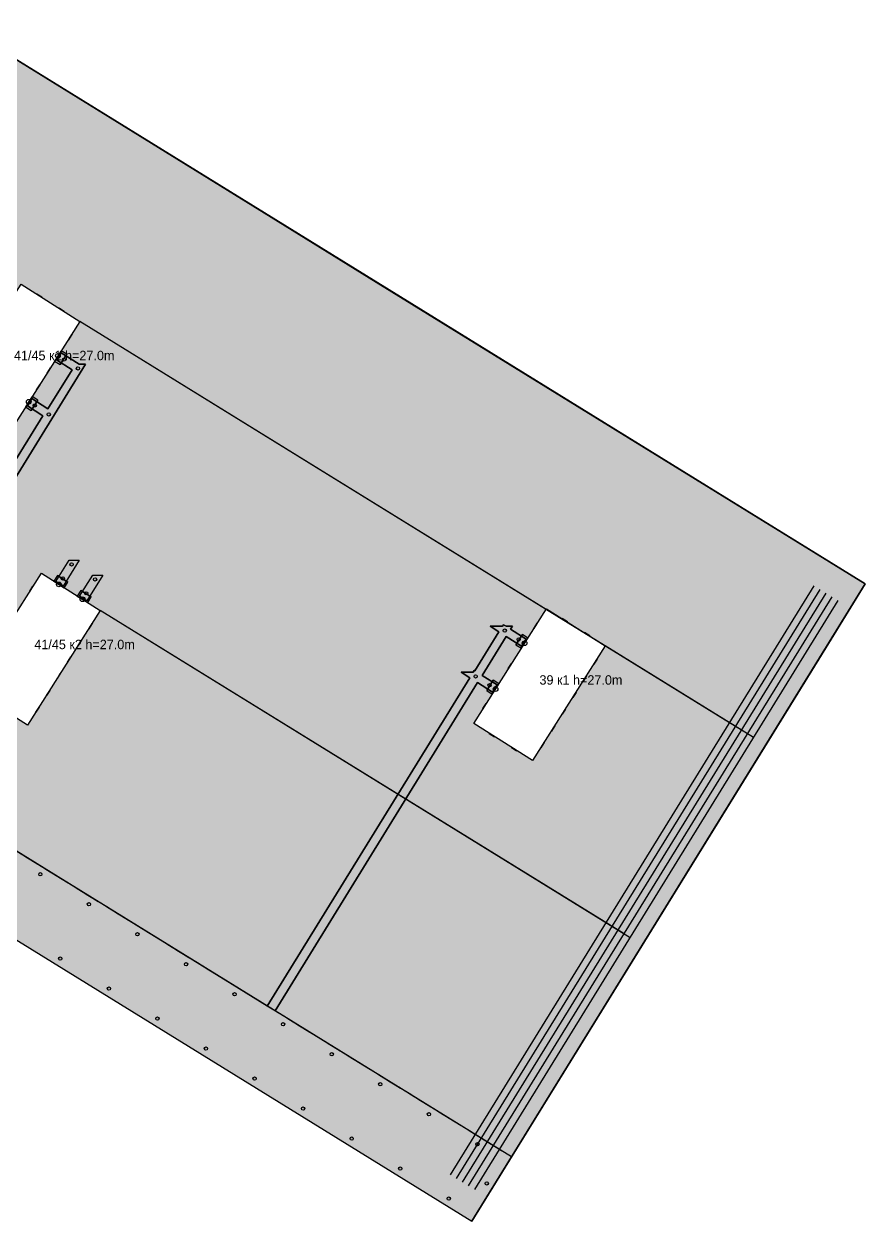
# Model space of a CAD drawing. Header units: metres. Extents: x 10 to 286, y 10 to 264.
# Drawn here: x 107.4 to 285.9, y 10 to 264 of the extents above; entities that cross this region are included whole.
import ezdxf

# ---------------------------------------------------------------- set-up
doc = ezdxf.new("R2010")
doc.units = ezdxf.units.M
for name, color, linetype in [('BUILDINGS_FOOTPRINT', 1, 'Continuous'), ('CANOPIES', 132, 'Continuous'), ('GAS_PIPE', 2, 'Continuous'), ('GRASS', 84, 'Continuous'), ('HEATING_T1', 1, 'Continuous'), ('LABELS', 7, 'Continuous'), ('LAMPS', 2, 'Continuous'), ('PARKING', 253, 'Continuous'), ('PARKING_MARKINGS', 7, 'Continuous'), ('PATHS', 9, 'Continuous'), ('POWER_CABLE', 253, 'Continuous'), ('SEWER_K1', 30, 'Continuous'), ('TERRITORY_BOUNDARY', 8, 'Continuous'), ('WATER_SUPPLY_B1', 5, 'Continuous'), ('WINDOWS', 150, 'Continuous')]:
    doc.layers.add(name, color=color, linetype=linetype)

msp = doc.modelspace()

# ---------------------------------------------------------------- hatches: boundary and pattern name
at = {"layer": 'GRASS'}
h = msp.add_hatch(color=84, dxfattribs=at)
h.paths.add_polyline_path([(278.12, 132.56), (202.46, 10), (210.86, 23.61), (160.69, 54.59), (203.68, 124.23), (206.84, 122.23), (207.8, 123.75), (204.63, 125.77), (209.73, 134.04), (213.01, 131.95), (213.98, 133.47), (210.68, 135.57), (211.06, 136.19), (209.71, 136.19), (209.16, 136.53), (208.94, 136.19), (206.35, 136.19), (208.21, 135), (203.11, 126.73), (202.98, 126.81), (202.77, 126.46), (200.17, 126.46), (202.03, 125.28), (159.03, 55.61), (92.89, 96.44), (105.41, 116.72), (103.89, 117.69), (91.36, 97.39), (87.87, 99.54), (100.42, 119.88), (98.89, 120.84), (86.33, 100.49), (70.24, 110.42), (120.46, 191.78), (119.11, 191.78), (115.28, 194.21), (114.32, 192.69), (117.62, 190.59), (112.51, 182.32), (109.1, 184.48), (108.14, 182.96), (111.44, 180.87), (68.59, 111.45), (44.64, 126.23), (44.64, 126.23), (18.4, 142.43), (30.9, 162.66), (30.9, 162.66), (93.44, 263.98), (159.87, 222.98), (159.87, 222.98), (182.17, 209.21), (285.9, 145.17), (278.12, 132.56), (278.12, 132.56)])
h.paths.add_polyline_path([(218.3, 139.9), (202.86, 115.59), (215.33, 107.7), (230.77, 132.01), (218.3, 139.9)], flags=16)
h.paths.add_polyline_path([(111.11, 147.43), (95.66, 123.12), (108.14, 115.23), (123.58, 139.55), (111.11, 147.43)], flags=16)
h.paths.add_polyline_path([(120.75, 141.58), (124.12, 147.04), (122.02, 147.04), (119.19, 142.57), (120.75, 141.58)], flags=16)
h.paths.add_polyline_path([(115.76, 144.73), (119.13, 150.2), (117.02, 150.2), (114.2, 145.72), (115.76, 144.73)], flags=16)
h.paths.add_polyline_path([(119.26, 200.85), (106.79, 208.74), (91.34, 184.43), (103.82, 176.54), (119.26, 200.85)], flags=16)
at = {"layer": 'PARKING'}
msp.add_hatch(color=253, dxfattribs=at).paths.add_polyline_path([(10, 128.81), (202.46, 10), (210.86, 23.61), (18.4, 142.43), (10, 128.81)])
at = {"layer": 'PATHS'}
for points in [[(111.44, 180.87), (108.14, 182.96), (109.1, 184.48), (112.51, 182.32), (117.62, 190.59), (114.32, 192.69), (115.28, 194.21), (119.11, 191.78), (120.46, 191.78), (70.24, 110.42), (70.12, 110.5), (70.12, 110.5), (68.59, 111.45), (111.44, 180.87)], [(114.2, 145.72), (117.02, 150.2), (119.13, 150.2), (115.76, 144.73), (114.2, 145.72)], [(119.19, 142.57), (122.02, 147.04), (124.12, 147.04), (120.75, 141.58), (119.19, 142.57)], [(208.21, 135), (206.35, 136.19), (208.94, 136.19), (209.16, 136.53), (209.71, 136.19), (211.06, 136.19), (210.68, 135.57), (213.98, 133.47), (213.01, 131.95), (209.73, 134.04), (204.63, 125.77), (207.8, 123.75), (206.84, 122.23), (203.68, 124.23), (160.69, 54.59), (160.56, 54.67), (160.56, 54.67), (159.03, 55.61), (202.03, 125.28), (200.17, 126.46), (202.77, 126.46), (202.98, 126.81), (203.11, 126.73), (208.21, 135)]]:
    msp.add_hatch(color=9, dxfattribs=at).paths.add_polyline_path(points)

# ---------------------------------------------------------------- linework, layer by layer
at = {"layer": 'BUILDINGS_FOOTPRINT'}
for points in [[(91.34, 184.43), (106.79, 208.74), (119.26, 200.85), (103.82, 176.54), (91.34, 184.43)], [(95.66, 123.12), (111.11, 147.43), (123.58, 139.55), (108.14, 115.23), (95.66, 123.12)], [(202.86, 115.59), (218.3, 139.9), (230.77, 132.01), (215.33, 107.7), (202.86, 115.59)]]:
    msp.add_lwpolyline(points, close=True, dxfattribs=at)
at = {"layer": 'CANOPIES'}
for centre in [(114.63, 193.56, 0.05), (108.45, 183.83, 0.05), (114.85, 145.07, 0.05), (119.84, 141.92, 0.05), (213.66, 132.6, 0.05), (207.49, 122.88, 0.05)]:
    msp.add_circle(centre, 0.5, dxfattribs=at)
for points in [[(115.33, 194.66, 2.7), (113.93, 192.46, 2.7), (115.11, 191.71, 2.7), (116.51, 193.91, 2.7)], [(115.11, 191.71, 2.7), (116.51, 193.91, 2.7), (116.51, 193.91, 2.45), (115.11, 191.71, 2.45)], [(109.15, 184.93, 2.7), (107.76, 182.73, 2.7), (108.94, 181.98, 2.7), (110.33, 184.18, 2.7)], [(108.94, 181.98, 2.7), (110.33, 184.18, 2.7), (110.33, 184.18, 2.45), (108.94, 181.98, 2.45)], [(113.75, 145.76, 2.7), (115.95, 144.37, 2.7), (116.7, 145.56, 2.7), (114.5, 146.95, 2.7)], [(116.7, 145.56, 2.7), (114.5, 146.95, 2.7), (114.5, 146.95, 2.45), (116.7, 145.56, 2.45)], [(118.74, 142.61, 2.7), (120.94, 141.22, 2.7), (121.69, 142.41, 2.7), (119.49, 143.79, 2.7)], [(121.69, 142.41, 2.7), (119.49, 143.79, 2.7), (119.49, 143.79, 2.45), (121.69, 142.41, 2.45)], [(212.97, 131.51, 2.7), (214.36, 133.7, 2.7), (213.18, 134.45, 2.7), (211.79, 132.26, 2.7)], [(213.18, 134.45, 2.7), (211.79, 132.26, 2.7), (211.79, 132.26, 2.45), (213.18, 134.45, 2.45)], [(206.79, 121.78, 2.7), (208.18, 123.98, 2.7), (207, 124.73, 2.7), (205.61, 122.54, 2.7)], [(207, 124.73, 2.7), (205.61, 122.54, 2.7), (205.61, 122.54, 2.45), (207, 124.73, 2.45)]]:
    msp.add_3dface(points, dxfattribs=at)
at = {"layer": 'GAS_PIPE', "color": 2}
msp.add_line((197.95, 19.83, 0.6), (275.09, 144.79, 0.6), dxfattribs=at)
for points in [[(257.15, 115.73, 0.6), (119.26, 200.85, 0.6), (119.26, 200.85, 26)], [(230.94, 73.28, 0.6), (123.58, 139.55, 0.6), (123.58, 139.55, 26)], [(257.15, 115.73, 0.6), (230.77, 132.01, 0.6), (230.77, 132.01, 26)]]:
    msp.add_polyline3d(points, dxfattribs=at)
at = {"layer": 'GRASS'}
for points in [[(93.44, 263.98), (159.87, 222.98), (159.87, 222.98), (182.17, 209.21), (285.9, 145.17), (278.12, 132.56), (278.12, 132.56), (278.12, 132.56), (202.46, 10), (210.86, 23.61), (160.69, 54.59), (203.68, 124.23), (206.84, 122.23), (207.8, 123.75), (204.63, 125.77), (209.73, 134.04), (213.01, 131.95), (213.98, 133.47), (210.68, 135.57), (211.06, 136.19), (209.71, 136.19), (209.16, 136.53), (208.94, 136.19), (206.35, 136.19), (208.21, 135), (203.11, 126.73), (202.98, 126.81), (202.77, 126.46), (200.17, 126.46), (202.03, 125.28), (159.03, 55.61), (92.89, 96.44)], [(70.24, 110.42), (120.46, 191.78), (119.11, 191.78), (115.28, 194.21), (114.32, 192.69), (117.62, 190.59), (112.51, 182.32), (109.1, 184.48), (108.14, 182.96), (111.44, 180.87), (68.59, 111.45)]]:
    msp.add_lwpolyline(points, dxfattribs=at)
at = {"layer": 'HEATING_T1', "color": 1}
msp.add_line((200.5, 18.26, -1.3), (277.65, 143.22, -1.3), dxfattribs=at)
for points in [[(259.7, 114.15, -1.3), (119.26, 200.85, -1.3), (119.26, 200.85, -0.3)], [(233.5, 71.7, -1.3), (123.58, 139.55, -1.3), (123.58, 139.55, -0.3)], [(259.71, 114.15, -1.3), (230.77, 132.01, -1.3), (230.77, 132.01, -0.3)]]:
    msp.add_polyline3d(points, dxfattribs=at)
at = {"layer": 'LAMPS'}
for p, q in [((115.9, 192.75), (115.9, 192.75, 4)), ((118.85, 190.88), (118.85, 190.88, 4)), ((109.72, 183.03), (109.72, 183.03, 4)), ((112.67, 181.15), (112.67, 181.15, 4)), ((117.52, 149.3), (117.52, 149.3, 4)), ((115.65, 146.34), (115.65, 146.34, 4)), ((122.51, 146.14), (122.51, 146.14, 4)), ((120.64, 143.18), (120.64, 143.18, 4)), ((209.44, 135.29), (209.44, 135.29, 4)), ((212.4, 133.41), (212.4, 133.41, 4)), ((203.27, 125.56), (203.27, 125.56, 4)), ((206.22, 123.69), (206.22, 123.69, 4)), ((110.89, 83.57), (110.89, 83.57, 4)), ((121.2, 77.21), (121.2, 77.21, 4)), ((131.5, 70.84), (131.5, 70.84, 4)), ((115.12, 65.68), (115.12, 65.68, 4)), ((141.81, 64.48), (141.81, 64.48, 4)), ((125.43, 59.31), (125.43, 59.31, 4)), ((152.12, 58.12), (152.12, 58.12, 4)), ((135.74, 52.95), (135.74, 52.95, 4)), ((162.42, 51.76), (162.42, 51.76, 4)), ((146.04, 46.59), (146.04, 46.59, 4)), ((172.73, 45.39), (172.73, 45.39, 4)), ((156.35, 40.23), (156.35, 40.23, 4)), ((183.03, 39.03), (183.03, 39.03, 4)), ((166.66, 33.87), (166.66, 33.87, 4)), ((193.34, 32.67), (193.34, 32.67, 4)), ((176.96, 27.5), (176.96, 27.5, 4)), ((203.65, 26.31), (203.65, 26.31, 4)), ((187.27, 21.14), (187.27, 21.14, 4)), ((205.62, 17.97), (205.62, 17.97, 4)), ((197.57, 14.78), (197.57, 14.78, 4))]:
    msp.add_line(p, q, dxfattribs=at)
for centre in [(115.9, 192.75, 4), (118.85, 190.88, 4), (109.72, 183.03, 4), (112.67, 181.15, 4), (117.52, 149.3, 4), (115.65, 146.34, 4), (122.51, 146.14, 4), (120.64, 143.18, 4), (209.44, 135.29, 4), (212.4, 133.41, 4), (203.27, 125.56, 4), (206.22, 123.69, 4), (110.89, 83.57, 4), (121.2, 77.21, 4), (131.5, 70.84, 4), (115.12, 65.68, 4), (141.81, 64.48, 4), (125.43, 59.31, 4), (152.12, 58.12, 4), (135.74, 52.95, 4), (162.42, 51.76, 4), (146.04, 46.59, 4), (172.73, 45.39, 4), (156.35, 40.23, 4), (183.03, 39.03, 4), (166.66, 33.87, 4), (193.34, 32.67, 4), (176.96, 27.5, 4), (203.65, 26.31, 4), (187.27, 21.14, 4), (205.62, 17.97, 4), (197.57, 14.78, 4)]:
    msp.add_circle(centre, 0.35, dxfattribs=at)
at = {"layer": 'PARKING'}
msp.add_lwpolyline([(10, 128.81), (202.46, 10), (210.86, 23.61), (18.4, 142.43), (10, 128.81)], close=True, dxfattribs=at)
at = {"layer": 'PARKING_MARKINGS'}
for p, q in [((108.22, 86.98), (103.54, 89.87)), ((110.36, 85.66), (105.68, 88.55)), ((112.5, 84.34), (107.82, 87.23)), ((114.63, 83.02), (109.95, 85.91)), ((116.77, 81.7), (112.09, 84.59)), ((118.91, 80.38), (114.23, 83.27)), ((121.05, 79.06), (116.37, 81.95)), ((123.19, 77.74), (118.51, 80.63)), ((125.33, 76.42), (120.65, 79.31)), ((127.46, 75.1), (122.78, 77.99)), ((129.6, 73.78), (124.92, 76.67)), ((131.74, 72.46), (127.06, 75.35)), ((133.88, 71.14), (129.2, 74.03)), ((136.02, 69.82), (131.34, 72.71)), ((138.16, 68.5), (133.48, 71.39)), ((140.3, 67.18), (135.62, 70.07)), ((142.43, 65.86), (137.75, 68.75)), ((144.57, 64.54), (139.89, 67.43)), ((146.71, 63.22), (142.03, 66.11)), ((148.85, 61.9), (144.17, 64.79)), ((150.99, 60.58), (146.31, 63.47)), ((153.13, 59.26), (148.45, 62.15)), ((155.26, 57.94), (150.58, 60.83)), ((157.4, 56.62), (152.72, 59.51)), ((159.54, 55.3), (154.86, 58.19)), ((161.68, 53.98), (157, 56.87)), ((163.82, 52.66), (159.14, 55.55)), ((165.96, 51.34), (161.28, 54.23)), ((168.09, 50.02), (163.41, 52.91)), ((170.23, 48.7), (165.55, 51.59)), ((172.37, 47.38), (167.69, 50.27)), ((174.51, 46.06), (169.83, 48.95)), ((176.65, 44.74), (171.97, 47.63)), ((178.79, 43.42), (174.11, 46.31)), ((180.93, 42.1), (176.25, 44.99)), ((183.06, 40.78), (178.38, 43.67)), ((185.2, 39.46), (180.52, 42.35)), ((187.34, 38.14), (182.66, 41.03)), ((189.48, 36.82), (184.8, 39.7)), ((191.62, 35.5), (186.94, 38.38)), ((193.76, 34.18), (189.08, 37.06)), ((195.89, 32.86), (191.21, 35.74)), ((198.03, 31.54), (193.35, 34.42)), ((200.17, 30.22), (195.49, 33.1)), ((202.31, 28.9), (197.63, 31.78)), ((204.45, 27.58), (199.77, 30.46)), ((206.59, 26.25), (201.91, 29.14)), ((208.73, 24.93), (204.05, 27.82))]:
    msp.add_line(p, q, dxfattribs=at)
at = {"layer": 'PATHS'}
for points in [[(111.44, 180.87), (108.14, 182.96), (109.1, 184.48), (112.51, 182.32), (117.62, 190.59), (114.32, 192.69), (115.28, 194.21), (119.11, 191.78), (120.46, 191.78), (70.24, 110.42), (70.12, 110.5), (70.12, 110.5), (68.59, 111.45), (111.44, 180.87)], [(114.2, 145.72), (117.02, 150.2), (119.13, 150.2), (115.76, 144.73), (114.2, 145.72)], [(119.19, 142.57), (122.02, 147.04), (124.12, 147.04), (120.75, 141.58), (119.19, 142.57)], [(208.21, 135), (206.35, 136.19), (208.94, 136.19), (209.16, 136.53), (209.71, 136.19), (211.06, 136.19), (210.68, 135.57), (213.98, 133.47), (213.01, 131.95), (209.73, 134.04), (204.63, 125.77), (207.8, 123.75), (206.84, 122.23), (203.68, 124.23), (160.69, 54.59), (160.56, 54.67), (160.56, 54.67), (159.03, 55.61), (202.03, 125.28), (200.17, 126.46), (202.77, 126.46), (202.98, 126.81), (203.11, 126.73), (208.21, 135)]]:
    msp.add_lwpolyline(points, close=True, dxfattribs=at)
at = {"layer": 'POWER_CABLE', "color": 253}
msp.add_line((199.23, 19.05, -0.7), (276.37, 144, -0.7), dxfattribs=at)
for points in [[(258.43, 114.94, -0.7), (119.26, 200.85, -0.7), (119.26, 200.85, -0.3)], [(232.22, 72.49, -0.7), (123.58, 139.55, -0.7), (123.58, 139.55, -0.3)], [(258.43, 114.94, -0.7), (230.77, 132.01, -0.7), (230.77, 132.01, -0.3)]]:
    msp.add_polyline3d(points, dxfattribs=at)
at = {"layer": 'SEWER_K1', "color": 30}
msp.add_line((201.78, 17.47, -2.2), (278.92, 142.43, -2.2), dxfattribs=at)
for points in [[(260.98, 113.37, -2.2), (119.26, 200.85, -2.2), (119.26, 200.85, -0.3)], [(234.77, 70.91, -2.2), (123.58, 139.55, -2.2), (123.58, 139.55, -0.3)], [(260.98, 113.37, -2.2), (230.77, 132.01, -2.2), (230.77, 132.01, -0.3)]]:
    msp.add_polyline3d(points, dxfattribs=at)
at = {"layer": 'TERRITORY_BOUNDARY'}
msp.add_lwpolyline([(202.46, 10), (285.9, 145.17), (93.44, 263.98), (10, 128.81), (202.46, 10)], close=True, dxfattribs=at)
at = {"layer": 'WATER_SUPPLY_B1', "color": 5}
msp.add_line((203.06, 16.68, -1.6), (280.2, 141.64, -1.6), dxfattribs=at)
for points in [[(262.26, 112.58, -1.6), (119.26, 200.85, -1.6), (119.26, 200.85, -0.3)], [(236.05, 70.12, -1.6), (123.58, 139.55, -1.6), (123.58, 139.55, -0.3)], [(262.26, 112.58, -1.6), (230.77, 132.01, -1.6), (230.77, 132.01, -0.3)]]:
    msp.add_polyline3d(points, dxfattribs=at)
at = {"layer": 'WINDOWS'}
for points in [[(110.14, 206.67, 1), (111.24, 205.98, 1), (111.24, 205.98, 2.4), (110.14, 206.67, 2.4)], [(110.14, 206.67, 4), (111.24, 205.98, 4), (111.24, 205.98, 5.4), (110.14, 206.67, 5.4)], [(110.14, 206.67, 7), (111.24, 205.98, 7), (111.24, 205.98, 8.4), (110.14, 206.67, 8.4)], [(110.14, 206.67, 10), (111.24, 205.98, 10), (111.24, 205.98, 11.4), (110.14, 206.67, 11.4)], [(110.14, 206.67, 13), (111.24, 205.98, 13), (111.24, 205.98, 14.4), (110.14, 206.67, 14.4)], [(110.14, 206.67, 16), (111.24, 205.98, 16), (111.24, 205.98, 17.4), (110.14, 206.67, 17.4)], [(110.14, 206.67, 19), (111.24, 205.98, 19), (111.24, 205.98, 20.4), (110.14, 206.67, 20.4)], [(110.14, 206.67, 22), (111.24, 205.98, 22), (111.24, 205.98, 23.4), (110.14, 206.67, 23.4)], [(110.14, 206.67, 25), (111.24, 205.98, 25), (111.24, 205.98, 26.4), (110.14, 206.67, 26.4)], [(114.86, 203.69, 1), (115.96, 203, 1), (115.96, 203, 2.4), (114.86, 203.69, 2.4)], [(114.86, 203.69, 4), (115.96, 203, 4), (115.96, 203, 5.4), (114.86, 203.69, 5.4)], [(114.86, 203.69, 7), (115.96, 203, 7), (115.96, 203, 8.4), (114.86, 203.69, 8.4)], [(114.86, 203.69, 10), (115.96, 203, 10), (115.96, 203, 11.4), (114.86, 203.69, 11.4)], [(114.86, 203.69, 13), (115.96, 203, 13), (115.96, 203, 14.4), (114.86, 203.69, 14.4)], [(114.86, 203.69, 16), (115.96, 203, 16), (115.96, 203, 17.4), (114.86, 203.69, 17.4)], [(114.86, 203.69, 19), (115.96, 203, 19), (115.96, 203, 20.4), (114.86, 203.69, 20.4)], [(114.86, 203.69, 22), (115.96, 203, 22), (115.96, 203, 23.4), (114.86, 203.69, 23.4)], [(114.86, 203.69, 25), (115.96, 203, 25), (115.96, 203, 26.4), (114.86, 203.69, 26.4)], [(117.56, 198.08, 1), (116.86, 196.99, 1), (116.86, 196.99, 2.4), (117.56, 198.08, 2.4)], [(117.56, 198.08, 4), (116.86, 196.99, 4), (116.86, 196.99, 5.4), (117.56, 198.08, 5.4)], [(117.56, 198.08, 7), (116.86, 196.99, 7), (116.86, 196.99, 8.4), (117.56, 198.08, 8.4)], [(117.56, 198.08, 10), (116.86, 196.99, 10), (116.86, 196.99, 11.4), (117.56, 198.08, 11.4)], [(117.56, 198.08, 13), (116.86, 196.99, 13), (116.86, 196.99, 14.4), (117.56, 198.08, 14.4)], [(117.56, 198.08, 16), (116.86, 196.99, 16), (116.86, 196.99, 17.4), (117.56, 198.08, 17.4)], [(117.56, 198.08, 19), (116.86, 196.99, 19), (116.86, 196.99, 20.4), (117.56, 198.08, 20.4)], [(117.56, 198.08, 22), (116.86, 196.99, 22), (116.86, 196.99, 23.4), (117.56, 198.08, 23.4)], [(117.56, 198.08, 25), (116.86, 196.99, 25), (116.86, 196.99, 26.4), (117.56, 198.08, 26.4)], [(115.31, 194.54, 4), (114.61, 193.44, 4), (114.61, 193.44, 5.4), (115.31, 194.54, 5.4)], [(115.31, 194.54, 7), (114.61, 193.44, 7), (114.61, 193.44, 8.4), (115.31, 194.54, 8.4)], [(115.31, 194.54, 10), (114.61, 193.44, 10), (114.61, 193.44, 11.4), (115.31, 194.54, 11.4)], [(115.31, 194.54, 13), (114.61, 193.44, 13), (114.61, 193.44, 14.4), (115.31, 194.54, 14.4)], [(115.31, 194.54, 16), (114.61, 193.44, 16), (114.61, 193.44, 17.4), (115.31, 194.54, 17.4)], [(115.31, 194.54, 19), (114.61, 193.44, 19), (114.61, 193.44, 20.4), (115.31, 194.54, 20.4)], [(115.31, 194.54, 22), (114.61, 193.44, 22), (114.61, 193.44, 23.4), (115.31, 194.54, 23.4)], [(115.31, 194.54, 25), (114.61, 193.44, 25), (114.61, 193.44, 26.4), (115.31, 194.54, 26.4)], [(113.06, 190.99, 1), (112.36, 189.89, 1), (112.36, 189.89, 2.4), (113.06, 190.99, 2.4)], [(113.06, 190.99, 4), (112.36, 189.89, 4), (112.36, 189.89, 5.4), (113.06, 190.99, 5.4)], [(113.06, 190.99, 7), (112.36, 189.89, 7), (112.36, 189.89, 8.4), (113.06, 190.99, 8.4)], [(113.06, 190.99, 10), (112.36, 189.89, 10), (112.36, 189.89, 11.4), (113.06, 190.99, 11.4)], [(113.06, 190.99, 13), (112.36, 189.89, 13), (112.36, 189.89, 14.4), (113.06, 190.99, 14.4)], [(113.06, 190.99, 16), (112.36, 189.89, 16), (112.36, 189.89, 17.4), (113.06, 190.99, 17.4)], [(113.06, 190.99, 19), (112.36, 189.89, 19), (112.36, 189.89, 20.4), (113.06, 190.99, 20.4)], [(113.06, 190.99, 22), (112.36, 189.89, 22), (112.36, 189.89, 23.4), (113.06, 190.99, 23.4)], [(113.06, 190.99, 25), (112.36, 189.89, 25), (112.36, 189.89, 26.4), (113.06, 190.99, 26.4)], [(110.81, 187.44, 1), (110.11, 186.35, 1), (110.11, 186.35, 2.4), (110.81, 187.44, 2.4)], [(110.81, 187.44, 4), (110.11, 186.35, 4), (110.11, 186.35, 5.4), (110.81, 187.44, 5.4)], [(110.81, 187.44, 7), (110.11, 186.35, 7), (110.11, 186.35, 8.4), (110.81, 187.44, 8.4)], [(110.81, 187.44, 10), (110.11, 186.35, 10), (110.11, 186.35, 11.4), (110.81, 187.44, 11.4)], [(110.81, 187.44, 13), (110.11, 186.35, 13), (110.11, 186.35, 14.4), (110.81, 187.44, 14.4)], [(110.81, 187.44, 16), (110.11, 186.35, 16), (110.11, 186.35, 17.4), (110.81, 187.44, 17.4)], [(110.81, 187.44, 19), (110.11, 186.35, 19), (110.11, 186.35, 20.4), (110.81, 187.44, 20.4)], [(110.81, 187.44, 22), (110.11, 186.35, 22), (110.11, 186.35, 23.4), (110.81, 187.44, 23.4)], [(110.81, 187.44, 25), (110.11, 186.35, 25), (110.11, 186.35, 26.4), (110.81, 187.44, 26.4)], [(108.55, 183.9, 4), (107.86, 182.8, 4), (107.86, 182.8, 5.4), (108.55, 183.9, 5.4)], [(108.55, 183.9, 7), (107.86, 182.8, 7), (107.86, 182.8, 8.4), (108.55, 183.9, 8.4)], [(108.55, 183.9, 10), (107.86, 182.8, 10), (107.86, 182.8, 11.4), (108.55, 183.9, 11.4)], [(108.55, 183.9, 13), (107.86, 182.8, 13), (107.86, 182.8, 14.4), (108.55, 183.9, 14.4)], [(108.55, 183.9, 16), (107.86, 182.8, 16), (107.86, 182.8, 17.4), (108.55, 183.9, 17.4)], [(108.55, 183.9, 19), (107.86, 182.8, 19), (107.86, 182.8, 20.4), (108.55, 183.9, 20.4)], [(108.55, 183.9, 22), (107.86, 182.8, 22), (107.86, 182.8, 23.4), (108.55, 183.9, 23.4)], [(108.55, 183.9, 25), (107.86, 182.8, 25), (107.86, 182.8, 26.4), (108.55, 183.9, 26.4)], [(114.46, 145.37, 4), (115.56, 144.68, 4), (115.56, 144.68, 5.4), (114.46, 145.37, 5.4)], [(114.46, 145.37, 7), (115.56, 144.68, 7), (115.56, 144.68, 8.4), (114.46, 145.37, 8.4)], [(114.46, 145.37, 10), (115.56, 144.68, 10), (115.56, 144.68, 11.4), (114.46, 145.37, 11.4)], [(114.46, 145.37, 13), (115.56, 144.68, 13), (115.56, 144.68, 14.4), (114.46, 145.37, 14.4)], [(114.46, 145.37, 16), (115.56, 144.68, 16), (115.56, 144.68, 17.4), (114.46, 145.37, 17.4)], [(114.46, 145.37, 19), (115.56, 144.68, 19), (115.56, 144.68, 20.4), (114.46, 145.37, 20.4)], [(114.46, 145.37, 22), (115.56, 144.68, 22), (115.56, 144.68, 23.4), (114.46, 145.37, 23.4)], [(114.46, 145.37, 25), (115.56, 144.68, 25), (115.56, 144.68, 26.4), (114.46, 145.37, 26.4)], [(108.63, 143.62, 1), (109.32, 144.72, 1), (109.32, 144.72, 2.4), (108.63, 143.62, 2.4)], [(108.63, 143.62, 4), (109.32, 144.72, 4), (109.32, 144.72, 5.4), (108.63, 143.62, 5.4)], [(108.63, 143.62, 7), (109.32, 144.72, 7), (109.32, 144.72, 8.4), (108.63, 143.62, 8.4)], [(108.63, 143.62, 10), (109.32, 144.72, 10), (109.32, 144.72, 11.4), (108.63, 143.62, 11.4)], [(108.63, 143.62, 13), (109.32, 144.72, 13), (109.32, 144.72, 14.4), (108.63, 143.62, 14.4)], [(108.63, 143.62, 16), (109.32, 144.72, 16), (109.32, 144.72, 17.4), (108.63, 143.62, 17.4)], [(108.63, 143.62, 19), (109.32, 144.72, 19), (109.32, 144.72, 20.4), (108.63, 143.62, 20.4)], [(108.63, 143.62, 22), (109.32, 144.72, 22), (109.32, 144.72, 23.4), (108.63, 143.62, 23.4)], [(108.63, 143.62, 25), (109.32, 144.72, 25), (109.32, 144.72, 26.4), (108.63, 143.62, 26.4)], [(119.18, 142.39, 4), (120.28, 141.7, 4), (120.28, 141.7, 5.4), (119.18, 142.39, 5.4)], [(119.18, 142.39, 7), (120.28, 141.7, 7), (120.28, 141.7, 8.4), (119.18, 142.39, 8.4)], [(119.18, 142.39, 10), (120.28, 141.7, 10), (120.28, 141.7, 11.4), (119.18, 142.39, 11.4)], [(119.18, 142.39, 13), (120.28, 141.7, 13), (120.28, 141.7, 14.4), (119.18, 142.39, 14.4)], [(119.18, 142.39, 16), (120.28, 141.7, 16), (120.28, 141.7, 17.4), (119.18, 142.39, 17.4)], [(119.18, 142.39, 19), (120.28, 141.7, 19), (120.28, 141.7, 20.4), (119.18, 142.39, 20.4)], [(119.18, 142.39, 22), (120.28, 141.7, 22), (120.28, 141.7, 23.4), (119.18, 142.39, 23.4)], [(119.18, 142.39, 25), (120.28, 141.7, 25), (120.28, 141.7, 26.4), (119.18, 142.39, 26.4)], [(221.65, 137.84, 1), (222.75, 137.14, 1), (222.75, 137.14, 2.4), (221.65, 137.84, 2.4)], [(221.65, 137.84, 4), (222.75, 137.14, 4), (222.75, 137.14, 5.4), (221.65, 137.84, 5.4)], [(221.65, 137.84, 7), (222.75, 137.14, 7), (222.75, 137.14, 8.4), (221.65, 137.84, 8.4)], [(221.65, 137.84, 10), (222.75, 137.14, 10), (222.75, 137.14, 11.4), (221.65, 137.84, 11.4)], [(221.65, 137.84, 13), (222.75, 137.14, 13), (222.75, 137.14, 14.4), (221.65, 137.84, 14.4)], [(221.65, 137.84, 16), (222.75, 137.14, 16), (222.75, 137.14, 17.4), (221.65, 137.84, 17.4)], [(221.65, 137.84, 19), (222.75, 137.14, 19), (222.75, 137.14, 20.4), (221.65, 137.84, 20.4)], [(221.65, 137.84, 22), (222.75, 137.14, 22), (222.75, 137.14, 23.4), (221.65, 137.84, 23.4)], [(221.65, 137.84, 25), (222.75, 137.14, 25), (222.75, 137.14, 26.4), (221.65, 137.84, 26.4)], [(121.88, 136.78, 1), (121.19, 135.68, 1), (121.19, 135.68, 2.4), (121.88, 136.78, 2.4)], [(121.88, 136.78, 4), (121.19, 135.68, 4), (121.19, 135.68, 5.4), (121.88, 136.78, 5.4)], [(121.88, 136.78, 7), (121.19, 135.68, 7), (121.19, 135.68, 8.4), (121.88, 136.78, 8.4)], [(121.88, 136.78, 10), (121.19, 135.68, 10), (121.19, 135.68, 11.4), (121.88, 136.78, 11.4)], [(121.88, 136.78, 13), (121.19, 135.68, 13), (121.19, 135.68, 14.4), (121.88, 136.78, 14.4)], [(121.88, 136.78, 16), (121.19, 135.68, 16), (121.19, 135.68, 17.4), (121.88, 136.78, 17.4)], [(121.88, 136.78, 19), (121.19, 135.68, 19), (121.19, 135.68, 20.4), (121.88, 136.78, 20.4)], [(121.88, 136.78, 22), (121.19, 135.68, 22), (121.19, 135.68, 23.4), (121.88, 136.78, 23.4)], [(121.88, 136.78, 25), (121.19, 135.68, 25), (121.19, 135.68, 26.4), (121.88, 136.78, 26.4)], [(215.59, 135.73, 1), (216.29, 136.83, 1), (216.29, 136.83, 2.4), (215.59, 135.73, 2.4)], [(215.59, 135.73, 4), (216.29, 136.83, 4), (216.29, 136.83, 5.4), (215.59, 135.73, 5.4)], [(215.59, 135.73, 7), (216.29, 136.83, 7), (216.29, 136.83, 8.4), (215.59, 135.73, 8.4)], [(215.59, 135.73, 10), (216.29, 136.83, 10), (216.29, 136.83, 11.4), (215.59, 135.73, 11.4)], [(215.59, 135.73, 13), (216.29, 136.83, 13), (216.29, 136.83, 14.4), (215.59, 135.73, 14.4)], [(215.59, 135.73, 16), (216.29, 136.83, 16), (216.29, 136.83, 17.4), (215.59, 135.73, 17.4)], [(215.59, 135.73, 19), (216.29, 136.83, 19), (216.29, 136.83, 20.4), (215.59, 135.73, 20.4)], [(215.59, 135.73, 22), (216.29, 136.83, 22), (216.29, 136.83, 23.4), (215.59, 135.73, 23.4)], [(215.59, 135.73, 25), (216.29, 136.83, 25), (216.29, 136.83, 26.4), (215.59, 135.73, 26.4)], [(226.37, 134.86, 1), (227.47, 134.16, 1), (227.47, 134.16, 2.4), (226.37, 134.86, 2.4)], [(226.37, 134.86, 4), (227.47, 134.16, 4), (227.47, 134.16, 5.4), (226.37, 134.86, 5.4)], [(226.37, 134.86, 7), (227.47, 134.16, 7), (227.47, 134.16, 8.4), (226.37, 134.86, 8.4)], [(226.37, 134.86, 10), (227.47, 134.16, 10), (227.47, 134.16, 11.4), (226.37, 134.86, 11.4)], [(226.37, 134.86, 13), (227.47, 134.16, 13), (227.47, 134.16, 14.4), (226.37, 134.86, 14.4)], [(226.37, 134.86, 16), (227.47, 134.16, 16), (227.47, 134.16, 17.4), (226.37, 134.86, 17.4)], [(226.37, 134.86, 19), (227.47, 134.16, 19), (227.47, 134.16, 20.4), (226.37, 134.86, 20.4)], [(226.37, 134.86, 22), (227.47, 134.16, 22), (227.47, 134.16, 23.4), (226.37, 134.86, 23.4)], [(226.37, 134.86, 25), (227.47, 134.16, 25), (227.47, 134.16, 26.4), (226.37, 134.86, 26.4)], [(119.63, 133.23, 1), (118.93, 132.14, 1), (118.93, 132.14, 2.4), (119.63, 133.23, 2.4)], [(119.63, 133.23, 4), (118.93, 132.14, 4), (118.93, 132.14, 5.4), (119.63, 133.23, 5.4)], [(119.63, 133.23, 7), (118.93, 132.14, 7), (118.93, 132.14, 8.4), (119.63, 133.23, 8.4)], [(119.63, 133.23, 10), (118.93, 132.14, 10), (118.93, 132.14, 11.4), (119.63, 133.23, 11.4)], [(119.63, 133.23, 13), (118.93, 132.14, 13), (118.93, 132.14, 14.4), (119.63, 133.23, 14.4)], [(119.63, 133.23, 16), (118.93, 132.14, 16), (118.93, 132.14, 17.4), (119.63, 133.23, 17.4)], [(119.63, 133.23, 19), (118.93, 132.14, 19), (118.93, 132.14, 20.4), (119.63, 133.23, 20.4)], [(119.63, 133.23, 22), (118.93, 132.14, 22), (118.93, 132.14, 23.4), (119.63, 133.23, 23.4)], [(119.63, 133.23, 25), (118.93, 132.14, 25), (118.93, 132.14, 26.4), (119.63, 133.23, 26.4)], [(212.89, 131.48, 4), (213.58, 132.57, 4), (213.58, 132.57, 5.4), (212.89, 131.48, 5.4)], [(212.89, 131.48, 7), (213.58, 132.57, 7), (213.58, 132.57, 8.4), (212.89, 131.48, 8.4)], [(212.89, 131.48, 10), (213.58, 132.57, 10), (213.58, 132.57, 11.4), (212.89, 131.48, 11.4)], [(212.89, 131.48, 13), (213.58, 132.57, 13), (213.58, 132.57, 14.4), (212.89, 131.48, 14.4)], [(212.89, 131.48, 16), (213.58, 132.57, 16), (213.58, 132.57, 17.4), (212.89, 131.48, 17.4)], [(212.89, 131.48, 19), (213.58, 132.57, 19), (213.58, 132.57, 20.4), (212.89, 131.48, 20.4)], [(212.89, 131.48, 22), (213.58, 132.57, 22), (213.58, 132.57, 23.4), (212.89, 131.48, 23.4)], [(212.89, 131.48, 25), (213.58, 132.57, 25), (213.58, 132.57, 26.4), (212.89, 131.48, 26.4)], [(117.38, 129.69, 1), (116.68, 128.59, 1), (116.68, 128.59, 2.4), (117.38, 129.69, 2.4)], [(117.38, 129.69, 4), (116.68, 128.59, 4), (116.68, 128.59, 5.4), (117.38, 129.69, 5.4)], [(117.38, 129.69, 7), (116.68, 128.59, 7), (116.68, 128.59, 8.4), (117.38, 129.69, 8.4)], [(117.38, 129.69, 10), (116.68, 128.59, 10), (116.68, 128.59, 11.4), (117.38, 129.69, 11.4)], [(117.38, 129.69, 13), (116.68, 128.59, 13), (116.68, 128.59, 14.4), (117.38, 129.69, 14.4)], [(117.38, 129.69, 16), (116.68, 128.59, 16), (116.68, 128.59, 17.4), (117.38, 129.69, 17.4)], [(117.38, 129.69, 19), (116.68, 128.59, 19), (116.68, 128.59, 20.4), (117.38, 129.69, 20.4)], [(117.38, 129.69, 22), (116.68, 128.59, 22), (116.68, 128.59, 23.4), (117.38, 129.69, 23.4)], [(117.38, 129.69, 25), (116.68, 128.59, 25), (116.68, 128.59, 26.4), (117.38, 129.69, 26.4)], [(210.19, 127.22, 1), (210.88, 128.32, 1), (210.88, 128.32, 2.4), (210.19, 127.22, 2.4)], [(210.19, 127.22, 4), (210.88, 128.32, 4), (210.88, 128.32, 5.4), (210.19, 127.22, 5.4)], [(210.19, 127.22, 7), (210.88, 128.32, 7), (210.88, 128.32, 8.4), (210.19, 127.22, 8.4)], [(210.19, 127.22, 10), (210.88, 128.32, 10), (210.88, 128.32, 11.4), (210.19, 127.22, 11.4)], [(210.19, 127.22, 13), (210.88, 128.32, 13), (210.88, 128.32, 14.4), (210.19, 127.22, 14.4)], [(210.19, 127.22, 16), (210.88, 128.32, 16), (210.88, 128.32, 17.4), (210.19, 127.22, 17.4)], [(210.19, 127.22, 19), (210.88, 128.32, 19), (210.88, 128.32, 20.4), (210.19, 127.22, 20.4)], [(210.19, 127.22, 22), (210.88, 128.32, 22), (210.88, 128.32, 23.4), (210.19, 127.22, 23.4)], [(210.19, 127.22, 25), (210.88, 128.32, 25), (210.88, 128.32, 26.4), (210.19, 127.22, 26.4)], [(229.07, 129.24, 1), (228.38, 128.15, 1), (228.38, 128.15, 2.4), (229.07, 129.24, 2.4)], [(229.07, 129.24, 4), (228.38, 128.15, 4), (228.38, 128.15, 5.4), (229.07, 129.24, 5.4)], [(229.07, 129.24, 7), (228.38, 128.15, 7), (228.38, 128.15, 8.4), (229.07, 129.24, 8.4)], [(229.07, 129.24, 10), (228.38, 128.15, 10), (228.38, 128.15, 11.4), (229.07, 129.24, 11.4)], [(229.07, 129.24, 13), (228.38, 128.15, 13), (228.38, 128.15, 14.4), (229.07, 129.24, 14.4)], [(229.07, 129.24, 16), (228.38, 128.15, 16), (228.38, 128.15, 17.4), (229.07, 129.24, 17.4)], [(229.07, 129.24, 19), (228.38, 128.15, 19), (228.38, 128.15, 20.4), (229.07, 129.24, 20.4)], [(229.07, 129.24, 22), (228.38, 128.15, 22), (228.38, 128.15, 23.4), (229.07, 129.24, 23.4)], [(229.07, 129.24, 25), (228.38, 128.15, 25), (228.38, 128.15, 26.4), (229.07, 129.24, 26.4)], [(115.13, 126.14, 1), (114.43, 125.04, 1), (114.43, 125.04, 2.4), (115.13, 126.14, 2.4)], [(115.13, 126.14, 4), (114.43, 125.04, 4), (114.43, 125.04, 5.4), (115.13, 126.14, 5.4)], [(115.13, 126.14, 7), (114.43, 125.04, 7), (114.43, 125.04, 8.4), (115.13, 126.14, 8.4)], [(115.13, 126.14, 10), (114.43, 125.04, 10), (114.43, 125.04, 11.4), (115.13, 126.14, 11.4)], [(115.13, 126.14, 13), (114.43, 125.04, 13), (114.43, 125.04, 14.4), (115.13, 126.14, 14.4)], [(115.13, 126.14, 16), (114.43, 125.04, 16), (114.43, 125.04, 17.4), (115.13, 126.14, 17.4)], [(115.13, 126.14, 19), (114.43, 125.04, 19), (114.43, 125.04, 20.4), (115.13, 126.14, 20.4)], [(115.13, 126.14, 22), (114.43, 125.04, 22), (114.43, 125.04, 23.4), (115.13, 126.14, 23.4)], [(115.13, 126.14, 25), (114.43, 125.04, 25), (114.43, 125.04, 26.4), (115.13, 126.14, 26.4)], [(226.82, 125.7, 1), (226.12, 124.6, 1), (226.12, 124.6, 2.4), (226.82, 125.7, 2.4)], [(226.82, 125.7, 4), (226.12, 124.6, 4), (226.12, 124.6, 5.4), (226.82, 125.7, 5.4)], [(226.82, 125.7, 7), (226.12, 124.6, 7), (226.12, 124.6, 8.4), (226.82, 125.7, 8.4)], [(226.82, 125.7, 10), (226.12, 124.6, 10), (226.12, 124.6, 11.4), (226.82, 125.7, 11.4)], [(226.82, 125.7, 13), (226.12, 124.6, 13), (226.12, 124.6, 14.4), (226.82, 125.7, 14.4)], [(226.82, 125.7, 16), (226.12, 124.6, 16), (226.12, 124.6, 17.4), (226.82, 125.7, 17.4)], [(226.82, 125.7, 19), (226.12, 124.6, 19), (226.12, 124.6, 20.4), (226.82, 125.7, 20.4)], [(226.82, 125.7, 22), (226.12, 124.6, 22), (226.12, 124.6, 23.4), (226.82, 125.7, 23.4)], [(226.82, 125.7, 25), (226.12, 124.6, 25), (226.12, 124.6, 26.4), (226.82, 125.7, 26.4)], [(112.88, 122.59, 1), (112.18, 121.5, 1), (112.18, 121.5, 2.4), (112.88, 122.59, 2.4)], [(112.88, 122.59, 4), (112.18, 121.5, 4), (112.18, 121.5, 5.4), (112.88, 122.59, 5.4)], [(112.88, 122.59, 7), (112.18, 121.5, 7), (112.18, 121.5, 8.4), (112.88, 122.59, 8.4)], [(112.88, 122.59, 10), (112.18, 121.5, 10), (112.18, 121.5, 11.4), (112.88, 122.59, 11.4)], [(112.88, 122.59, 13), (112.18, 121.5, 13), (112.18, 121.5, 14.4), (112.88, 122.59, 14.4)], [(112.88, 122.59, 16), (112.18, 121.5, 16), (112.18, 121.5, 17.4), (112.88, 122.59, 17.4)], [(112.88, 122.59, 19), (112.18, 121.5, 19), (112.18, 121.5, 20.4), (112.88, 122.59, 20.4)], [(112.88, 122.59, 22), (112.18, 121.5, 22), (112.18, 121.5, 23.4), (112.88, 122.59, 23.4)], [(112.88, 122.59, 25), (112.18, 121.5, 25), (112.18, 121.5, 26.4), (112.88, 122.59, 26.4)], [(207.48, 122.97, 4), (208.18, 124.07, 4), (208.18, 124.07, 5.4), (207.48, 122.97, 5.4)], [(207.48, 122.97, 7), (208.18, 124.07, 7), (208.18, 124.07, 8.4), (207.48, 122.97, 8.4)], [(207.48, 122.97, 10), (208.18, 124.07, 10), (208.18, 124.07, 11.4), (207.48, 122.97, 11.4)], [(207.48, 122.97, 13), (208.18, 124.07, 13), (208.18, 124.07, 14.4), (207.48, 122.97, 14.4)], [(207.48, 122.97, 16), (208.18, 124.07, 16), (208.18, 124.07, 17.4), (207.48, 122.97, 17.4)], [(207.48, 122.97, 19), (208.18, 124.07, 19), (208.18, 124.07, 20.4), (207.48, 122.97, 20.4)], [(207.48, 122.97, 22), (208.18, 124.07, 22), (208.18, 124.07, 23.4), (207.48, 122.97, 23.4)], [(207.48, 122.97, 25), (208.18, 124.07, 25), (208.18, 124.07, 26.4), (207.48, 122.97, 26.4)], [(224.57, 122.15, 1), (223.87, 121.05, 1), (223.87, 121.05, 2.4), (224.57, 122.15, 2.4)], [(224.57, 122.15, 4), (223.87, 121.05, 4), (223.87, 121.05, 5.4), (224.57, 122.15, 5.4)], [(224.57, 122.15, 7), (223.87, 121.05, 7), (223.87, 121.05, 8.4), (224.57, 122.15, 8.4)], [(224.57, 122.15, 10), (223.87, 121.05, 10), (223.87, 121.05, 11.4), (224.57, 122.15, 11.4)], [(224.57, 122.15, 13), (223.87, 121.05, 13), (223.87, 121.05, 14.4), (224.57, 122.15, 14.4)], [(224.57, 122.15, 16), (223.87, 121.05, 16), (223.87, 121.05, 17.4), (224.57, 122.15, 17.4)], [(224.57, 122.15, 19), (223.87, 121.05, 19), (223.87, 121.05, 20.4), (224.57, 122.15, 20.4)], [(224.57, 122.15, 22), (223.87, 121.05, 22), (223.87, 121.05, 23.4), (224.57, 122.15, 23.4)], [(224.57, 122.15, 25), (223.87, 121.05, 25), (223.87, 121.05, 26.4), (224.57, 122.15, 26.4)], [(204.78, 118.71, 1), (205.48, 119.81, 1), (205.48, 119.81, 2.4), (204.78, 118.71, 2.4)], [(204.78, 118.71, 4), (205.48, 119.81, 4), (205.48, 119.81, 5.4), (204.78, 118.71, 5.4)], [(204.78, 118.71, 7), (205.48, 119.81, 7), (205.48, 119.81, 8.4), (204.78, 118.71, 8.4)], [(204.78, 118.71, 10), (205.48, 119.81, 10), (205.48, 119.81, 11.4), (204.78, 118.71, 11.4)], [(204.78, 118.71, 13), (205.48, 119.81, 13), (205.48, 119.81, 14.4), (204.78, 118.71, 14.4)], [(204.78, 118.71, 16), (205.48, 119.81, 16), (205.48, 119.81, 17.4), (204.78, 118.71, 17.4)], [(204.78, 118.71, 19), (205.48, 119.81, 19), (205.48, 119.81, 20.4), (204.78, 118.71, 20.4)], [(204.78, 118.71, 22), (205.48, 119.81, 22), (205.48, 119.81, 23.4), (204.78, 118.71, 23.4)], [(204.78, 118.71, 25), (205.48, 119.81, 25), (205.48, 119.81, 26.4), (204.78, 118.71, 26.4)], [(110.62, 119.05, 1), (109.93, 117.95, 1), (109.93, 117.95, 2.4), (110.62, 119.05, 2.4)], [(110.62, 119.05, 4), (109.93, 117.95, 4), (109.93, 117.95, 5.4), (110.62, 119.05, 5.4)], [(110.62, 119.05, 7), (109.93, 117.95, 7), (109.93, 117.95, 8.4), (110.62, 119.05, 8.4)], [(110.62, 119.05, 10), (109.93, 117.95, 10), (109.93, 117.95, 11.4), (110.62, 119.05, 11.4)], [(110.62, 119.05, 13), (109.93, 117.95, 13), (109.93, 117.95, 14.4), (110.62, 119.05, 14.4)], [(110.62, 119.05, 16), (109.93, 117.95, 16), (109.93, 117.95, 17.4), (110.62, 119.05, 17.4)], [(110.62, 119.05, 19), (109.93, 117.95, 19), (109.93, 117.95, 20.4), (110.62, 119.05, 20.4)], [(110.62, 119.05, 22), (109.93, 117.95, 22), (109.93, 117.95, 23.4), (110.62, 119.05, 23.4)], [(110.62, 119.05, 25), (109.93, 117.95, 25), (109.93, 117.95, 26.4), (110.62, 119.05, 26.4)], [(222.32, 118.6, 1), (221.62, 117.51, 1), (221.62, 117.51, 2.4), (222.32, 118.6, 2.4)], [(222.32, 118.6, 4), (221.62, 117.51, 4), (221.62, 117.51, 5.4), (222.32, 118.6, 5.4)], [(222.32, 118.6, 7), (221.62, 117.51, 7), (221.62, 117.51, 8.4), (222.32, 118.6, 8.4)], [(222.32, 118.6, 10), (221.62, 117.51, 10), (221.62, 117.51, 11.4), (222.32, 118.6, 11.4)], [(222.32, 118.6, 13), (221.62, 117.51, 13), (221.62, 117.51, 14.4), (222.32, 118.6, 14.4)], [(222.32, 118.6, 16), (221.62, 117.51, 16), (221.62, 117.51, 17.4), (222.32, 118.6, 17.4)], [(222.32, 118.6, 19), (221.62, 117.51, 19), (221.62, 117.51, 20.4), (222.32, 118.6, 20.4)], [(222.32, 118.6, 22), (221.62, 117.51, 22), (221.62, 117.51, 23.4), (222.32, 118.6, 23.4)], [(222.32, 118.6, 25), (221.62, 117.51, 25), (221.62, 117.51, 26.4), (222.32, 118.6, 26.4)], [(220.07, 115.06, 1), (219.37, 113.96, 1), (219.37, 113.96, 2.4), (220.07, 115.06, 2.4)], [(220.07, 115.06, 4), (219.37, 113.96, 4), (219.37, 113.96, 5.4), (220.07, 115.06, 5.4)], [(220.07, 115.06, 7), (219.37, 113.96, 7), (219.37, 113.96, 8.4), (220.07, 115.06, 8.4)], [(220.07, 115.06, 10), (219.37, 113.96, 10), (219.37, 113.96, 11.4), (220.07, 115.06, 11.4)], [(220.07, 115.06, 13), (219.37, 113.96, 13), (219.37, 113.96, 14.4), (220.07, 115.06, 14.4)], [(220.07, 115.06, 16), (219.37, 113.96, 16), (219.37, 113.96, 17.4), (220.07, 115.06, 17.4)], [(220.07, 115.06, 19), (219.37, 113.96, 19), (219.37, 113.96, 20.4), (220.07, 115.06, 20.4)], [(220.07, 115.06, 22), (219.37, 113.96, 22), (219.37, 113.96, 23.4), (220.07, 115.06, 23.4)], [(220.07, 115.06, 25), (219.37, 113.96, 25), (219.37, 113.96, 26.4), (220.07, 115.06, 26.4)], [(207.26, 112.75, 1), (206.16, 113.44, 1), (206.16, 113.44, 2.4), (207.26, 112.75, 2.4)], [(207.26, 112.75, 4), (206.16, 113.44, 4), (206.16, 113.44, 5.4), (207.26, 112.75, 5.4)], [(207.26, 112.75, 7), (206.16, 113.44, 7), (206.16, 113.44, 8.4), (207.26, 112.75, 8.4)], [(207.26, 112.75, 10), (206.16, 113.44, 10), (206.16, 113.44, 11.4), (207.26, 112.75, 11.4)], [(207.26, 112.75, 13), (206.16, 113.44, 13), (206.16, 113.44, 14.4), (207.26, 112.75, 14.4)], [(207.26, 112.75, 16), (206.16, 113.44, 16), (206.16, 113.44, 17.4), (207.26, 112.75, 17.4)], [(207.26, 112.75, 19), (206.16, 113.44, 19), (206.16, 113.44, 20.4), (207.26, 112.75, 20.4)], [(207.26, 112.75, 22), (206.16, 113.44, 22), (206.16, 113.44, 23.4), (207.26, 112.75, 23.4)], [(207.26, 112.75, 25), (206.16, 113.44, 25), (206.16, 113.44, 26.4), (207.26, 112.75, 26.4)], [(211.97, 109.76, 1), (210.88, 110.46, 1), (210.88, 110.46, 2.4), (211.97, 109.76, 2.4)], [(211.97, 109.76, 4), (210.88, 110.46, 4), (210.88, 110.46, 5.4), (211.97, 109.76, 5.4)], [(211.97, 109.76, 7), (210.88, 110.46, 7), (210.88, 110.46, 8.4), (211.97, 109.76, 8.4)], [(211.97, 109.76, 10), (210.88, 110.46, 10), (210.88, 110.46, 11.4), (211.97, 109.76, 11.4)], [(211.97, 109.76, 13), (210.88, 110.46, 13), (210.88, 110.46, 14.4), (211.97, 109.76, 14.4)], [(211.97, 109.76, 16), (210.88, 110.46, 16), (210.88, 110.46, 17.4), (211.97, 109.76, 17.4)], [(211.97, 109.76, 19), (210.88, 110.46, 19), (210.88, 110.46, 20.4), (211.97, 109.76, 20.4)], [(211.97, 109.76, 22), (210.88, 110.46, 22), (210.88, 110.46, 23.4), (211.97, 109.76, 23.4)], [(211.97, 109.76, 25), (210.88, 110.46, 25), (210.88, 110.46, 26.4), (211.97, 109.76, 26.4)], [(217.81, 111.51, 1), (217.12, 110.41, 1), (217.12, 110.41, 2.4), (217.81, 111.51, 2.4)], [(217.81, 111.51, 4), (217.12, 110.41, 4), (217.12, 110.41, 5.4), (217.81, 111.51, 5.4)], [(217.81, 111.51, 7), (217.12, 110.41, 7), (217.12, 110.41, 8.4), (217.81, 111.51, 8.4)], [(217.81, 111.51, 10), (217.12, 110.41, 10), (217.12, 110.41, 11.4), (217.81, 111.51, 11.4)], [(217.81, 111.51, 13), (217.12, 110.41, 13), (217.12, 110.41, 14.4), (217.81, 111.51, 14.4)], [(217.81, 111.51, 16), (217.12, 110.41, 16), (217.12, 110.41, 17.4), (217.81, 111.51, 17.4)], [(217.81, 111.51, 19), (217.12, 110.41, 19), (217.12, 110.41, 20.4), (217.81, 111.51, 20.4)], [(217.81, 111.51, 22), (217.12, 110.41, 22), (217.12, 110.41, 23.4), (217.81, 111.51, 23.4)], [(217.81, 111.51, 25), (217.12, 110.41, 25), (217.12, 110.41, 26.4), (217.81, 111.51, 26.4)]]:
    msp.add_3dface(points, dxfattribs=at)

# ---------------------------------------------------------------- texts
at = {"layer": 'LABELS'}
for s, p in [('41/45 к1 h=27.0m', (105.3, 192.64)), ('41/45 к2 h=27.0m', (109.62, 131.33)), ('39 к1 h=27.0m', (216.81, 123.8))]:
    msp.add_text(s, height=2, dxfattribs=at).set_placement(p)

doc.saveas('drawing.dxf')
